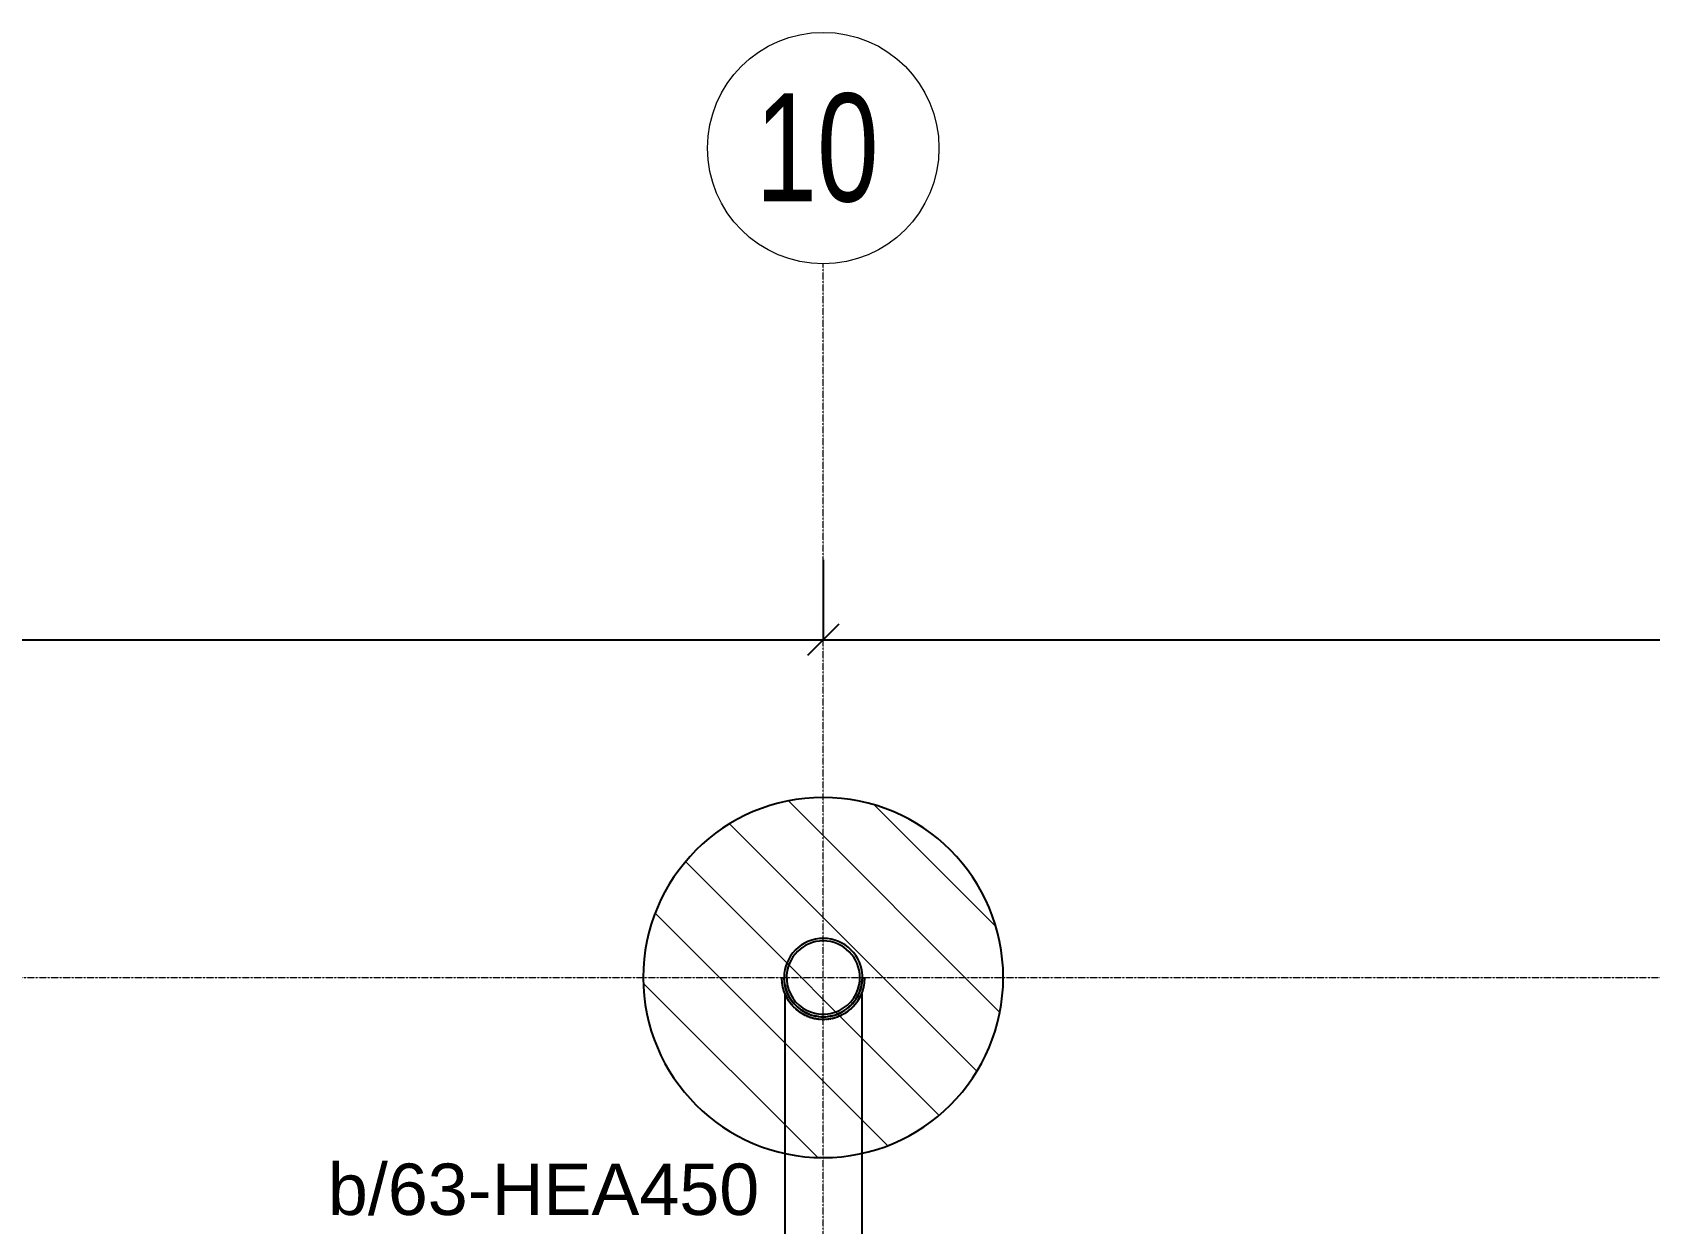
# Model space of a CAD drawing. Extents: x 7536 to 102814, y -9868 to 35131.
# Drawn here: x 44257 to 50546, y 30499 to 35131 of the extents above; entities that cross this region are included whole.
import ezdxf
from ezdxf.enums import TextEntityAlignment as Align

# ---------------------------------------------------------------- set-up
doc = ezdxf.new("R2010")
doc.units = 0
doc.header["$LTSCALE"] = 0.4
doc.linetypes.add('DXK_LINE_DOT2', pattern=[3.9198, 1.9599, -1.9599])
doc.linetypes.add('Grid Line', pattern=[3.33375, 1.905, -0.47625, 0.47625, -0.47625])
doc.layers.get('0').update_dxf_attribs({"color": 255})
doc.layers.add('COTAS', color=8, linetype='Continuous')
doc.layers.add('VIGAS', color=8, linetype='Continuous')
for name, color, linetype, lineweight in [('E_COLUMNAS', 1, 'Continuous', 18), ('E_COLUMNAS-1', 1, 'Continuous', 25), ('E_EJES', 8, 'Continuous', 9), ('E_EJES-1', 8, 'Grid Line', 9), ('E_TEXTO', 3, 'Continuous', 9)]:
    doc.layers.add(name, color=color, linetype=linetype, lineweight=lineweight)
doc.styles.add('CNI_COTAS', font='romans.shx', dxfattribs={"width": 0.8})
doc.styles.add('Swis721 LtCn BT', font='swisscl.ttf', dxfattribs={"height": 0.42})
doc.styles.add('VERDANA', font='arial.ttf')
doc.dimstyles.new('1.5', dxfattribs={"dimscale": 0, "dimtxt": 200, "dimasz": 120, "dimexe": 4, "dimexo": 4, "dimgap": 15, "dimtad": 1, "dimdec": 0, "dimzin": 4, "dimdsep": 46, "dimtxsty": 'CNI_COTAS', "dimblk": 'OBLIQUE', "dimcen": -0.09, "dimclrd": 256, "dimclrt": 3, "dimadec": 0, "dimazin": 0, "dimtfac": 1, "dimtdec": 0, "dimtmove": 2, "dimatfit": 0, "dimldrblk": 'OBLIQUE', "dimfxl": 0.05, "dimtolj": 1, "dimtzin": 0, "dimarcsym": 0})

# ---------------------------------------------------------------- blocks, each defined once
blk = doc.blocks.new('Grid - CNI_NOMBRE EJES-372759-_6_00m_N_E_-NIVEL-2 DOC')
at = {"layer": 'E_EJES'}
blk.add_circle((0, 0), 0.003, dxfattribs=at)
blk = doc.blocks.new('_Oblique')
at = {"color": 0, "linetype": 'ByBlock', "lineweight": -2}
blk.add_line((-0.5, -0.5), (0.5, 0.5), dxfattribs=at)
blk = doc.blocks.new('*D102')
at = {"layer": 'COTAS', "color": 0, "lineweight": -2, "transparency": 16777216}
blk.add_line((47332.4, 32989.5), (47332.4, 32765), dxfattribs=at)
at = {"layer": 'COTAS', "lineweight": -2, "transparency": 16777216}
blk.add_line((38832.4, 32769), (47332.4, 32769), dxfattribs=at)
at = {"layer": 'Defpoints', "color": 0, "transparency": 16777216}
for p in [(47332.4, 32993.5), (38832.4, 32769), (47332.4, 32769)]:
    blk.add_point(p, dxfattribs=at)
at = {"layer": 'COTAS', "lineweight": -2, "transparency": 16777216, "xscale": 120, "yscale": 120, "zscale": 120, "rotation": 180}
blk.add_blockref('_Oblique', (38832.4, 32769), dxfattribs=at)
at = {"layer": 'COTAS', "lineweight": -2, "transparency": 16777216, "xscale": 120, "yscale": 120, "zscale": 120}
blk.add_blockref('_Oblique', (47332.4, 32769), dxfattribs=at)
at = {"layer": 'COTAS', "color": 3, "transparency": 16777216, "insert": (43082.4, 32884), "char_height": 200, "attachment_point": 5, "style": 'CNI_COTAS'}
blk.add_mtext('\\A1;8500', dxfattribs=at)
blk = doc.blocks.new('*D103')
at = {"layer": 'COTAS', "color": 0, "lineweight": -2, "transparency": 16777216}
for p, q in [((55832.4, 33085.7), (55832.4, 32765)), ((47332.4, 33079.7), (47332.4, 32765))]:
    blk.add_line(p, q, dxfattribs=at)
at = {"layer": 'COTAS', "lineweight": -2, "transparency": 16777216}
blk.add_line((47332.4, 32769), (55832.4, 32769), dxfattribs=at)
at = {"layer": 'Defpoints', "color": 0, "transparency": 16777216}
for p in [(47332.4, 33083.7), (55832.4, 33089.7), (55832.4, 32769)]:
    blk.add_point(p, dxfattribs=at)
at = {"layer": 'COTAS', "lineweight": -2, "transparency": 16777216, "xscale": 120, "yscale": 120, "zscale": 120, "rotation": 180}
blk.add_blockref('_Oblique', (47332.4, 32769), dxfattribs=at)
at = {"layer": 'COTAS', "lineweight": -2, "transparency": 16777216, "xscale": 120, "yscale": 120, "zscale": 120}
blk.add_blockref('_Oblique', (55832.4, 32769), dxfattribs=at)
at = {"layer": 'COTAS', "color": 3, "transparency": 16777216, "insert": (51582.4, 32884), "char_height": 200, "attachment_point": 5, "style": 'CNI_COTAS'}
blk.add_mtext('\\A1;8500', dxfattribs=at)

msp = doc.modelspace()

# ---------------------------------------------------------------- hatches: boundary and pattern name
at = {"layer": 'E_COLUMNAS'}
h = msp.add_hatch(dxfattribs=at)
h.set_pattern_fill('FP_1', color=256, scale=1000, style=0, pattern_type=2)
h.set_pattern_definition([(135, (95994.46, -134706.76), (-159.09903, -159.09903), [])])
h.paths.add_polyline_path([(47332.4, 30755.7), (47423.7, 30761.7), (47513.5, 30779.5), (47600.2, 30808.9), (47682.4, 30849.4), (47758.5, 30900.3), (47827.3, 30960.7), (47887.7, 31029.5), (47938.6, 31105.7), (47979.1, 31187.8), (48008.5, 31274.5), (48026.4, 31364.3), (48032.4, 31455.7), (48026.4, 31547), (48008.5, 31636.8), (47979.1, 31723.5), (47938.6, 31805.7), (47887.7, 31881.8), (47827.3, 31950.6), (47758.5, 32011), (47682.4, 32061.9), (47600.2, 32102.4), (47513.5, 32131.8), (47423.7, 32149.7), (47332.4, 32155.7), (47241, 32149.7), (47151.2, 32131.8), (47064.5, 32102.4), (46982.4, 32061.9), (46906.2, 32011), (46837.4, 31950.6), (46777, 31881.8), (46726.1, 31805.7), (46685.6, 31723.5), (46656.2, 31636.8), (46638.4, 31547), (46632.4, 31455.7), (46638.4, 31364.3), (46656.2, 31274.5), (46685.6, 31187.8), (46726.1, 31105.7), (46777, 31029.5), (46837.4, 30960.7), (46906.2, 30900.3), (46982.4, 30849.4), (47064.5, 30808.9), (47151.2, 30779.5), (47241, 30761.7)])

# ---------------------------------------------------------------- linework, layer by layer
at = {"color": 2, "linetype": 'Continuous'}
for points in [[(47481.9, 31485.4, 1), (47182.8, 31425.9, 1)], [(47472.1, 31427.9, 1), (47192.6, 31483.5, 1)]]:
    msp.add_lwpolyline(points, format="xyb", close=True, dxfattribs=at)
at = {"color": 1, "linetype": 'DXK_LINE_DOT2'}
msp.add_arc((47332.4, 31455.7), 162.5, 213.75, 326.25, dxfattribs=at)
at = {"layer": 'E_COLUMNAS-1'}
for start, end in [(0, 180), (180, 0)]:
    msp.add_arc((47332.4, 31455.7), 700, start, end, dxfattribs=at)
at = {"layer": 'E_EJES-1'}
for p, q in [((47332.4, 3740.4), (47332.4, 34230.5)), ((8436, 31455.7), (101914.5, 31455.7))]:
    msp.add_line(p, q, dxfattribs=at)
at = {"layer": 'VIGAS'}
for p, q in [((47180, 31454.6), (47170, 31453.6)), ((47170, 31453.6), (47171.7, 31436.7)), ((47181.6, 31437.7), (47180, 31454.6)), ((47483.1, 31437.7), (47484.8, 31454.6)), ((47484.8, 31454.6), (47494.7, 31453.6)), ((47493, 31436.7), (47494.7, 31453.6)), ((47172.1, 31433.4), (47171.7, 31436.7)), ((47174.9, 31418.3), (47172.1, 31433.4)), ((47176, 31413.9), (47174.9, 31418.3)), ((47180.1, 31400.3), (47176, 31413.9)), ((47182.4, 31394.5), (47180.1, 31400.3)), ((47182, 31435.2), (47181.6, 31437.7)), ((47184.7, 31420.1), (47182, 31435.2)), ((47188.8, 31381.1), (47182.4, 31394.5)), ((47182.4, 31393.5), (47182.4, 30772.2)), ((47182.4, 31393.5), (47188.1, 31382.6)), ((47185.5, 31416.8), (47184.7, 31420.1)), ((47189.7, 31403.2), (47185.5, 31416.8)), ((47191.4, 31398.9), (47189.7, 31403.2)), ((47197.8, 31385.5), (47191.4, 31398.9)), ((47198.9, 31383.6), (47197.8, 31385.5)), ((47465.9, 31383.6), (47466.9, 31385.5)), ((47466.9, 31385.5), (47473.3, 31398.9)), ((47473.3, 31398.9), (47475, 31403.2)), ((47475, 31403.2), (47479.2, 31416.8)), ((47475.8, 31381), (47482.5, 31393.5)), ((47475.9, 31381.1), (47482.4, 31394.5)), ((47476.6, 31382.6), (47482.4, 31393.5)), ((47479.2, 31416.8), (47480, 31420.1)), ((47480, 31420.1), (47482.7, 31435.2)), ((47482.4, 31394.5), (47484.6, 31400.3)), ((47482.5, 31393.5), (47482.4, 30319)), ((47482.4, 31393.2), (47482.4, 31393.5)), ((47482.4, 31393.5), (47482.5, 31393.5)), ((47482.4, 31393.2), (47482.4, 31393.5)), ((47482.7, 31435.2), (47483.1, 31437.7)), ((47484.6, 31400.3), (47488.7, 31413.9)), ((47488.7, 31413.9), (47489.8, 31418.3)), ((47489.8, 31418.3), (47492.6, 31433.4)), ((47492.6, 31433.4), (47493, 31436.7)), ((47188.1, 31382.6), (47197.2, 31365.4)), ((47190.2, 31378.6), (47188.8, 31381.1)), ((47197.5, 31365.8), (47190.2, 31378.6)), ((47201.3, 31360.4), (47197.5, 31365.8)), ((47206.2, 31370.8), (47198.9, 31383.6)), ((47210.3, 31349.4), (47201.3, 31360.4)), ((47209, 31366.7), (47206.2, 31370.8)), ((47218, 31355.7), (47209, 31366.7)), ((47213.1, 31346.3), (47210.3, 31349.4)), ((47213.1, 31346.3), (47224, 31335.5)), ((47220.1, 31353.4), (47218, 31355.7)), ((47220.1, 31353.4), (47231, 31342.7)), ((47224, 31335.5), (47226.8, 31333.1)), ((47226.8, 31333.1), (47237.8, 31324)), ((47231, 31342.7), (47233.1, 31340.8)), ((47233.1, 31340.8), (47244.1, 31331.8)), ((47237.8, 31324), (47243.6, 31320.1)), ((47244.1, 31331.8), (47248.5, 31328.8)), ((47248.5, 31328.8), (47261.2, 31321.7)), ((47261.2, 31321.7), (47263.1, 31320.7)), ((47401.6, 31320.7), (47403.6, 31321.7)), ((47403.6, 31321.7), (47416.3, 31328.8)), ((47416.3, 31328.8), (47420.6, 31331.8)), ((47420.6, 31331.8), (47431.6, 31340.8)), ((47421.2, 31320.1), (47427, 31324)), ((47427, 31324), (47438, 31333.1)), ((47431.6, 31340.8), (47433.7, 31342.7)), ((47433.7, 31342.7), (47444.6, 31353.4)), ((47438, 31333.1), (47440.7, 31335.5)), ((47440.7, 31335.5), (47451.6, 31346.3)), ((47444.6, 31353.4), (47446.7, 31355.7)), ((47446.7, 31355.7), (47455.7, 31366.7)), ((47451.6, 31346.3), (47454.4, 31349.4)), ((47454.4, 31349.4), (47463.4, 31360.4)), ((47455.7, 31366.7), (47458.5, 31370.8)), ((47458.5, 31370.8), (47465.9, 31383.6)), ((47463.4, 31360.4), (47467.2, 31365.8)), ((47467.2, 31365.8), (47474.5, 31378.6)), ((47467.5, 31365.4), (47476.6, 31382.6)), ((47467.5, 31365.4), (47475.8, 31381)), ((47474.5, 31378.6), (47475.9, 31381.1)), ((47243.6, 31320.1), (47256.3, 31312.9)), ((47256.3, 31312.9), (47258.8, 31311.6)), ((47258.8, 31311.6), (47272.4, 31305.2)), ((47263.1, 31320.7), (47276.7, 31314.3)), ((47272.4, 31305.2), (47277.8, 31303.2)), ((47276.7, 31314.3), (47280.7, 31312.7)), ((47277.8, 31303.2), (47291.5, 31299)), ((47280.7, 31312.7), (47294.4, 31308.6)), ((47291.5, 31299), (47296.3, 31297.9)), ((47294.4, 31308.6), (47298, 31307.7)), ((47296.3, 31297.9), (47311.4, 31295.3)), ((47298, 31307.7), (47313.1, 31305.1)), ((47311.4, 31295.3), (47314.2, 31294.9)), ((47313.1, 31305.1), (47315.2, 31304.9)), ((47314.2, 31294.9), (47328.4, 31293.5)), ((47315.2, 31304.9), (47329.4, 31303.5)), ((47328.4, 31293.5), (47336.3, 31293.5)), ((47329.4, 31303.5), (47335.3, 31303.5)), ((47335.3, 31303.5), (47349.5, 31304.9)), ((47336.3, 31293.5), (47350.5, 31294.9)), ((47349.5, 31304.9), (47351.7, 31305.1)), ((47350.5, 31294.9), (47353.3, 31295.3)), ((47351.7, 31305.1), (47366.7, 31307.7)), ((47353.3, 31295.3), (47368.4, 31297.9)), ((47366.7, 31307.7), (47370.4, 31308.6)), ((47368.4, 31297.9), (47373.3, 31299)), ((47370.4, 31308.6), (47384, 31312.7)), ((47373.3, 31299), (47386.9, 31303.2)), ((47384, 31312.7), (47388, 31314.3)), ((47386.9, 31303.2), (47392.3, 31305.2)), ((47388, 31314.3), (47401.6, 31320.7)), ((47392.3, 31305.2), (47405.9, 31311.6)), ((47405.9, 31311.6), (47408.5, 31312.9)), ((47408.5, 31312.9), (47421.2, 31320.1)), ((47182.4, 30772.2), (47182.4, 30319))]:
    msp.add_line(p, q, dxfattribs=at)

# ---------------------------------------------------------------- block references
at = {"layer": 'E_EJES', "xscale": 149999.9999999999, "yscale": 149999.9999999999, "zscale": 149999.9999999999}
msp.add_blockref('Grid - CNI_NOMBRE EJES-372759-_6_00m_N_E_-NIVEL-2 DOC', (47332.4, 34680.5), dxfattribs=at)

# ---------------------------------------------------------------- texts
at = {"layer": 'E_EJES', "insert": (47068.9, 34893.1), "char_height": 420, "width": 625.316, "attachment_point": 1, "style": 'Swis721 LtCn BT'}
msp.add_mtext('10', dxfattribs=at)
at = {"layer": 'E_TEXTO', "style": 'VERDANA'}
msp.add_text('b/63-HEA450', height=200, dxfattribs=at).set_placement((46244.8, 30532.6), align=Align.CENTER)

# ---------------------------------------------------------------- dimensions: what is measured, and where the dimension line sits
at = {"layer": 'COTAS'}
for base, p1, p2, picture, middle in [((55832.4, 32769), (47332.4, 33083.7), (55832.4, 33089.7), '*D103', (51582.4, 32884)), ((47332.4, 32769), (38832.4, 32769), (47332.4, 32993.5), '*D102', (43082.4, 32884))]:
    dim = msp.add_linear_dim(base=base, p1=p1, p2=p2, dimstyle='1.5', override={"dimscale": 1}, dxfattribs=at)
    dim.commit()
    dim.dimension.update_dxf_attribs({"geometry": picture, "text_midpoint": middle})

doc.saveas('drawing.dxf')
